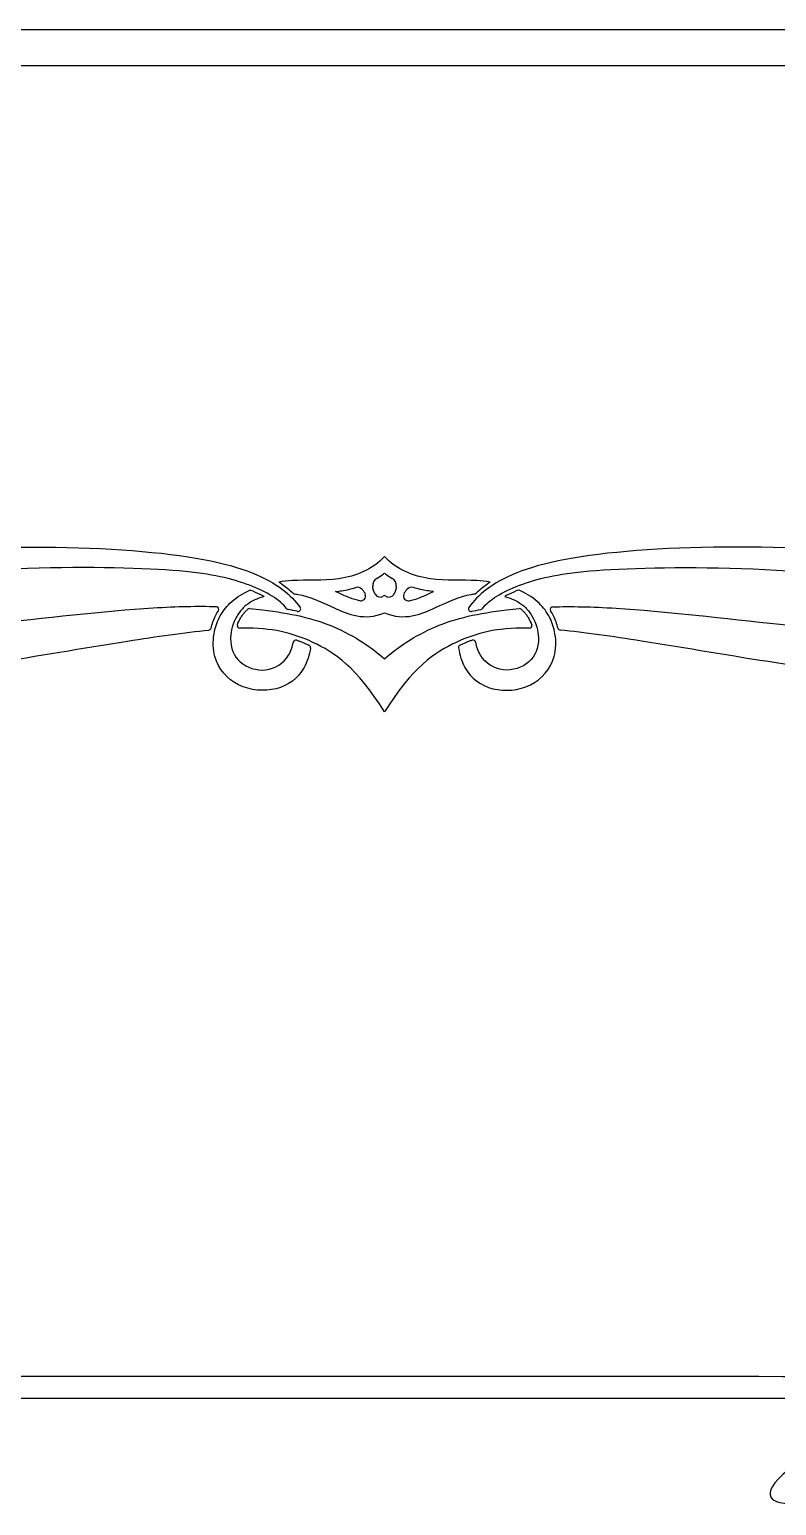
# Model space of a CAD drawing. Header units: millimetres. Extents: x -100 to 100, y -104 to 91.
# Drawn here: x -5.95 to 16.65, y -23.09 to 21.6 of the extents above; entities that cross this region are included whole.
import ezdxf

# ---------------------------------------------------------------- set-up
doc = ezdxf.new("R2010")
doc.units = ezdxf.units.MM
doc.header["$MEASUREMENT"] = 0
doc.layers.add('Layer 03', color=5, linetype='Continuous')

msp = doc.modelspace()

# ---------------------------------------------------------------- linework, layer by layer
at = {"layer": 'Layer 03'}
for centre, radius, start, end in [((4.692, 4.76), 0.255, 120.7814, 184.8267), ((4.897, 4.76), 0.255, 355.1733, 59.2186), ((3.983, 4.539), 0.175, 43.1978, 106.7437), ((4.073, 4.45), 0.148, 259.5285, 19.6968), ((4.667, 4.591), 0.176, 211.7041, 300.2967), ((4.923, 4.591), 0.176, 239.7033, 328.2959), ((5.516, 4.45), 0.148, 160.3032, 280.4715), ((5.607, 4.539), 0.175, 73.2563, 136.8022), ((-0.294, 4.044), 0.0775, 327.4321, 88.6089), ((0.707, 3.989), 0.0775, 84.9754, 131.1508), ((1.895, 4.115), 0.0775, 217.6154, 259.7417), ((2.181, 4.059), 0.0775, 257.8309, 35.2384), ((7.409, 4.059), 0.0775, 144.7616, 282.1691), ((7.695, 4.115), 0.0775, 280.2583, 322.3846), ((8.882, 3.989), 0.0775, 48.8492, 95.0246), ((9.884, 4.044), 0.0775, 91.3911, 212.5679), ((0.415, 3.55), 0.0775, 159.483, 271.2078), ((9.175, 3.55), 0.0775, 268.7922, 20.517), ((-0.53, 3.492), 0.0775, 275.3405, 345.8685), ((10.119, 3.492), 0.0775, 194.1315, 264.6595), ((2.112, 3.039), 0.0775, 70.5411, 169.9911), ((2.475, 2.893), 0.0775, 353.085, 65.7829), ((7.114, 2.893), 0.0775, 114.2171, 186.915), ((7.477, 3.039), 0.0775, 10.0089, 109.4589)]:
    msp.add_arc(centre, radius, start, end, dxfattribs=at)
for points, knots in [([(-28.033, 17.773), (-28.033, 17.985), (-28.048, 18.893), (-28.197, 19.492), (-28.881, 19.759), (-29.247, 20.349), (-28.929, 21.045), (-27.87, 21.604), (-25.016, 21.604), (-12.684, 21.604), (4.795, 21.604)], [6506.027497, 6506.027497, 6506.027497, 6506.027497, 6508.198848, 6517.432746, 6526.666645, 6535.900543, 6545.134442, 6554.36834, 6563.602239, 6572.836137, 6572.836137, 6572.836137, 6572.836137]), ([(4.795, 21.604), (22.274, 21.604), (34.606, 21.604), (37.459, 21.604), (38.519, 21.045), (38.836, 20.349), (38.471, 19.759), (37.787, 19.492), (37.637, 18.893), (37.623, 17.985), (37.622, 17.773)], [6572.836137, 6572.836137, 6572.836137, 6572.836137, 6582.070036, 6591.303934, 6600.537833, 6609.771731, 6619.00563, 6628.239528, 6637.473427, 6639.644778, 6639.644778, 6639.644778, 6639.644778]), ([(4.795, 20.507), (-13.553, 20.507), (-27.179, 20.507), (-27.767, 20.515), (-28.124, 20.412), (-28.089, 20.07), (-27.552, 19.991), (-26.98, 20.203), (-26.123, 20.031), (-25.806, 19.299), (-25.925, 18.101), (-27.054, 14.303), (-27.353, 11.685), (-26.415, 10.987), (-24.977, 10.972), (-19.58, 10.972), (-18.589, 10.862), (-17.724, 10.245), (-17.431, 9.395), (-17.77, 8.654), (-17.878, 8.726), (-17.715, 9.109), (-18.005, 9.662), (-18.737, 9.817), (-19.587, 9.817), (-25.262, 9.817), (-26.818, 9.8), (-27.473, 9.806), (-27.566, 9.808)], [6103.347842, 6103.347842, 6103.347842, 6103.347842, 6112.58174, 6121.815639, 6131.049537, 6140.283436, 6149.517334, 6158.751233, 6167.985132, 6177.21903, 6186.452929, 6195.686827, 6204.920726, 6214.154624, 6223.388523, 6232.622421, 6241.85632, 6251.090218, 6260.324117, 6269.558015, 6278.791914, 6288.025812, 6297.259711, 6306.493609, 6315.727508, 6324.961406, 6334.195305, 6335.796208, 6335.796208, 6335.796208, 6335.796208]), ([(37.155, 9.808), (37.062, 9.806), (36.408, 9.8), (34.852, 9.817), (29.176, 9.817), (28.327, 9.817), (27.594, 9.662), (27.305, 9.109), (27.467, 8.726), (27.359, 8.654), (27.02, 9.395), (27.313, 10.245), (28.179, 10.862), (29.17, 10.972), (34.567, 10.972), (36.004, 10.987), (36.943, 11.685), (36.644, 14.303), (35.515, 18.101), (35.395, 19.299), (35.713, 20.031), (36.569, 20.203), (37.142, 19.991), (37.678, 20.07), (37.713, 20.412), (37.356, 20.515), (36.769, 20.507), (23.142, 20.507), (4.795, 20.507)], [5870.899475, 5870.899475, 5870.899475, 5870.899475, 5872.500378, 5881.734277, 5890.968175, 5900.202074, 5909.435972, 5918.669871, 5927.90377, 5937.137668, 5946.371567, 5955.605465, 5964.839364, 5974.073262, 5983.307161, 5992.541059, 6001.774958, 6011.008856, 6020.242755, 6029.476654, 6038.710552, 6047.944451, 6057.178349, 6066.412248, 6075.646146, 6084.880045, 6094.113943, 6103.347842, 6103.347842, 6103.347842, 6103.347842]), ([(-0.292, 4.121), (-0.842, 4.135), (-2.696, 4.103), (-7.419, 3.549), (-11.57, 3.154), (-13.776, 3.768), (-14.722, 5.145), (-14.325, 7.467), (-13.21, 9.185), (-12.554, 10.128), (-12.431, 10.607), (-12.608, 10.99), (-13.347, 11.017), (-15.438, 9.937), (-18.656, 7.765), (-21.011, 5.891), (-21.873, 5.143)], [1970.648439, 1970.648439, 1970.648439, 1970.648439, 1975.645076, 1985.413166, 1995.181256, 2004.949346, 2014.717436, 2024.485527, 2034.253617, 2044.021707, 2053.789797, 2063.557887, 2073.325977, 2083.094067, 2092.862157, 2098.970606, 2098.970606, 2098.970606, 2098.970606]), ([(9.882, 4.121), (10.432, 4.135), (12.286, 4.103), (17.008, 3.549), (21.159, 3.154), (23.366, 3.768), (24.311, 5.145), (23.915, 7.467), (22.799, 9.185), (22.143, 10.128), (22.02, 10.607), (22.198, 10.99), (22.936, 11.017), (25.027, 9.937), (28.246, 7.765), (30.601, 5.891), (31.462, 5.143)], [1731.017934, 1731.017934, 1731.017934, 1731.017934, 1736.014572, 1745.782662, 1755.550753, 1765.318843, 1775.086933, 1784.855023, 1794.623113, 1804.391203, 1814.159293, 1823.927384, 1833.695474, 1843.463564, 1853.231654, 1859.340102, 1859.340102, 1859.340102, 1859.340102]), ([(-18.295, 7.344), (-17.943, 7.592), (-16.781, 8.363), (-15.169, 9.325), (-14.175, 9.762), (-13.814, 9.566), (-13.769, 8.903), (-14.748, 7.441), (-15.426, 5.428), (-15.089, 3.484), (-13.596, 2.407), (-10.798, 1.945), (-7.167, 2.367), (-3.365, 3.043), (-1.256, 3.346), (-0.523, 3.415)], [2149.231192, 2149.231192, 2149.231192, 2149.231192, 2153.159951, 2163.085173, 2173.010395, 2182.935617, 2192.860839, 2202.786061, 2212.711282, 2222.636504, 2232.561726, 2242.486948, 2252.41217, 2262.337392, 2268.945756, 2268.945756, 2268.945756, 2268.945756]), ([(27.884, 7.344), (27.533, 7.592), (26.37, 8.363), (24.759, 9.325), (23.765, 9.762), (23.403, 9.566), (23.358, 8.903), (24.337, 7.441), (25.015, 5.428), (24.679, 3.484), (23.185, 2.407), (20.387, 1.945), (16.757, 2.367), (12.955, 3.043), (10.846, 3.346), (10.112, 3.415)], [1909.600688, 1909.600688, 1909.600688, 1909.600688, 1913.529446, 1923.454668, 1933.37989, 1943.305112, 1953.230334, 1963.155556, 1973.080778, 1983.006, 1992.931222, 2002.856444, 2012.781666, 2022.706888, 2029.315252, 2029.315252, 2029.315252, 2029.315252]), ([(-14.221, 5.026), (-13.324, 5.241), (-10.479, 5.782), (-5.342, 6.05), (-0.166, 5.651), (1.565, 4.848), (2.111, 4.291), (2.244, 4.103)], [489.602451, 489.602451, 489.602451, 489.602451, 494.039387, 503.292717, 512.546046, 521.799376, 526.26198, 526.26198, 526.26198, 526.26198]), ([(23.811, 5.026), (22.914, 5.241), (20.068, 5.782), (14.931, 6.05), (9.755, 5.651), (8.024, 4.848), (7.478, 4.291), (7.345, 4.103)], [495.582166, 495.582166, 495.582166, 495.582166, 500.019102, 509.272432, 518.525762, 527.779092, 532.241696, 532.241696, 532.241696, 532.241696]), ([(4.795, 5.648), (4.452, 5.252), (3.371, 4.844), (2.338, 4.957), (1.732, 4.892), (1.599, 4.871)], [601.457432, 601.457432, 601.457432, 601.457432, 610.710761, 619.964091, 622.597552, 622.597552, 622.597552, 622.597552]), ([(7.99, 4.871), (7.857, 4.892), (7.251, 4.957), (6.218, 4.844), (5.137, 5.252), (4.795, 5.648)], [580.317312, 580.317312, 580.317312, 580.317312, 582.950772, 592.204102, 601.457432, 601.457432, 601.457432, 601.457432]), ([(1.833, 4.068), (1.782, 4.134), (1.484, 4.446), (0.396, 4.974), (-1.681, 5.314), (-7.445, 5.347), (-11.506, 4.8), (-13.548, 4.359), (-13.822, 4.296)], [449.268464, 449.268464, 449.268464, 449.268464, 451.505221, 459.946966, 468.388711, 476.830456, 485.272201, 486.595515, 486.595515, 486.595515, 486.595515]), ([(4.561, 4.979), (4.617, 5.013), (4.696, 5.064), (4.772, 5.121), (4.795, 5.138)], [-67.3068645, -67.3068645, -67.3068645, -67.3068645, -66.6766643, -66.395224, -66.395224, -66.395224, -66.395224]), ([(4.795, 5.138), (4.818, 5.121), (4.893, 5.064), (4.972, 5.013), (5.028, 4.979)], [-66.395224, -66.395224, -66.395224, -66.395224, -66.1137838, -65.4835835, -65.4835835, -65.4835835, -65.4835835]), ([(7.756, 4.068), (7.807, 4.134), (8.105, 4.446), (9.193, 4.974), (11.27, 5.314), (17.034, 5.347), (21.096, 4.8), (23.137, 4.359), (23.411, 4.296)], [455.24818, 455.24818, 455.24818, 455.24818, 457.484937, 465.926682, 474.368427, 482.810172, 491.251917, 492.575231, 492.575231, 492.575231, 492.575231]), ([(0.119, 4.23), (0.27, 4.375), (0.474, 4.511), (0.711, 4.618), (0.737, 4.63)], [703.113538, 703.113538, 703.113538, 703.113538, 708.045584, 708.656913, 708.656913, 708.656913, 708.656913]), ([(0.737, 4.63), (0.835, 4.591), (0.977, 4.53), (1.115, 4.46), (1.158, 4.437)], [708.656913, 708.656913, 708.656913, 708.656913, 709.671794, 710.152067, 710.152067, 710.152067, 710.152067]), ([(1.599, 4.871), (1.636, 4.847), (1.727, 4.785), (1.88, 4.669), (1.991, 4.571), (2.051, 4.514)], [622.597552, 622.597552, 622.597552, 622.597552, 623.024036, 623.663439, 624.456629, 624.456629, 624.456629, 624.456629]), ([(2.051, 4.514), (2.092, 4.51), (2.491, 4.456), (3.182, 4.122), (4.193, 3.681), (4.795, 3.939)], [624.456629, 624.456629, 624.456629, 624.456629, 625.438126, 633.879871, 642.321616, 642.321616, 642.321616, 642.321616]), ([(3.315, 4.582), (3.377, 4.589), (3.581, 4.617), (3.787, 4.663), (3.928, 4.706), (3.932, 4.707)], [147.084194, 147.084194, 147.084194, 147.084194, 147.694481, 149.079069, 149.120799, 149.120799, 149.120799, 149.120799]), ([(4.046, 4.305), (4.024, 4.309), (3.946, 4.326), (3.814, 4.366), (3.65, 4.43), (3.483, 4.505), (3.371, 4.556), (3.315, 4.582)], [144.55211, 144.55211, 144.55211, 144.55211, 144.778316, 145.31643, 145.887102, 146.486171, 147.084194, 147.084194, 147.084194, 147.084194]), ([(4.795, 3.939), (5.397, 3.681), (6.408, 4.122), (7.098, 4.456), (7.497, 4.51), (7.539, 4.514)], [642.321616, 642.321616, 642.321616, 642.321616, 650.763361, 659.205105, 660.186603, 660.186603, 660.186603, 660.186603]), ([(5.543, 4.305), (5.566, 4.309), (5.643, 4.326), (5.775, 4.366), (5.94, 4.43), (6.106, 4.505), (6.219, 4.556), (6.275, 4.582)], [144.55211, 144.55211, 144.55211, 144.55211, 144.778316, 145.31643, 145.887102, 146.486171, 147.084194, 147.084194, 147.084194, 147.084194]), ([(6.275, 4.582), (6.212, 4.589), (6.008, 4.617), (5.802, 4.663), (5.661, 4.706), (5.657, 4.707)], [140.239821, 140.239821, 140.239821, 140.239821, 140.850108, 142.234696, 142.276427, 142.276427, 142.276427, 142.276427]), ([(7.539, 4.514), (7.598, 4.571), (7.71, 4.669), (7.863, 4.785), (7.954, 4.847), (7.99, 4.871)], [660.186603, 660.186603, 660.186603, 660.186603, 660.979792, 661.619196, 662.04568, 662.04568, 662.04568, 662.04568]), ([(8.852, 4.63), (8.755, 4.591), (8.613, 4.53), (8.475, 4.46), (8.431, 4.437)], [708.656913, 708.656913, 708.656913, 708.656913, 709.671794, 710.152067, 710.152067, 710.152067, 710.152067]), ([(9.471, 4.23), (9.32, 4.375), (9.116, 4.511), (8.879, 4.618), (8.852, 4.63)], [703.113538, 703.113538, 703.113538, 703.113538, 708.045584, 708.656913, 708.656913, 708.656913, 708.656913]), ([(-0.363, 3.305), (-0.334, 3.475), (-0.221, 3.826), (-0.014, 4.103), (0.119, 4.23)], [694.884095, 694.884095, 694.884095, 694.884095, 698.792254, 703.113538, 703.113538, 703.113538, 703.113538]), ([(0.644, 4.196), (0.558, 4.132), (0.328, 3.905), (0.187, 3.565), (0.151, 3.34)], [613.571968, 613.571968, 613.571968, 613.571968, 616.838993, 623.529079, 623.529079, 623.529079, 623.529079]), ([(0.342, 3.578), (0.366, 3.643), (0.412, 3.742), (0.49, 3.865), (0.559, 3.952), (0.616, 4.011), (0.649, 4.041), (0.656, 4.047)], [544.155389, 544.155389, 544.155389, 544.155389, 544.83332, 545.206706, 545.56199, 545.907323, 545.996421, 545.996421, 545.996421, 545.996421]), ([(1.158, 4.437), (1.149, 4.434), (0.949, 4.377), (0.779, 4.298), (0.644, 4.196)], [608.138405, 608.138405, 608.138405, 608.138405, 608.397248, 613.571968, 613.571968, 613.571968, 613.571968]), ([(0.714, 4.066), (0.847, 4.054), (1.85, 3.952), (3.317, 3.629), (4.44, 2.871), (4.795, 2.541)], [546.1979, 546.1979, 546.1979, 546.1979, 547.641471, 557.409561, 567.177651, 567.177651, 567.177651, 567.177651]), ([(2.165, 3.983), (2.162, 3.984), (2.068, 4.004), (1.973, 4.022), (1.881, 4.039)], [526.8615329, 526.8615329, 526.8615329, 526.8615329, 526.8902788, 527.7945057, 527.7945057, 527.7945057, 527.7945057]), ([(4.795, 2.541), (5.149, 2.871), (6.273, 3.629), (7.739, 3.952), (8.742, 4.054), (8.876, 4.066)], [567.177651, 567.177651, 567.177651, 567.177651, 576.945741, 586.713832, 588.157402, 588.157402, 588.157402, 588.157402]), ([(7.425, 3.983), (7.428, 3.984), (7.522, 4.004), (7.617, 4.022), (7.708, 4.039)], [532.8412487, 532.8412487, 532.8412487, 532.8412487, 532.8699945, 533.7742214, 533.7742214, 533.7742214, 533.7742214]), ([(8.431, 4.437), (8.441, 4.434), (8.641, 4.377), (8.81, 4.298), (8.946, 4.196)], [608.138405, 608.138405, 608.138405, 608.138405, 608.397248, 613.571968, 613.571968, 613.571968, 613.571968]), ([(8.933, 4.047), (8.94, 4.041), (8.974, 4.011), (9.031, 3.952), (9.099, 3.865), (9.177, 3.742), (9.223, 3.643), (9.248, 3.578)], [588.358881, 588.358881, 588.358881, 588.358881, 588.447979, 588.793312, 589.148596, 589.521982, 590.199913, 590.199913, 590.199913, 590.199913]), ([(8.946, 4.196), (9.032, 4.132), (9.262, 3.905), (9.403, 3.565), (9.438, 3.34)], [613.571968, 613.571968, 613.571968, 613.571968, 616.838993, 623.529079, 623.529079, 623.529079, 623.529079]), ([(9.953, 3.305), (9.924, 3.475), (9.811, 3.826), (9.603, 4.103), (9.471, 4.23)], [694.884095, 694.884095, 694.884095, 694.884095, 698.792254, 703.113538, 703.113538, 703.113538, 703.113538]), ([(2.552, 2.883), (2.525, 2.665), (2.336, 2.066), (1.58, 1.515), (0.302, 1.622), (-0.386, 2.412), (-0.403, 3.071), (-0.363, 3.305)], [656.86526, 656.86526, 656.86526, 656.86526, 661.778934, 671.032264, 680.285594, 689.538924, 694.884095, 694.884095, 694.884095, 694.884095]), ([(0.151, 3.34), (0.142, 3.28), (0.112, 2.937), (0.33, 2.377), (1.219, 2.08), (1.869, 2.498), (2.011, 2.91), (2.036, 3.052)], [623.529079, 623.529079, 623.529079, 623.529079, 625.280738, 633.722483, 642.164228, 650.605973, 654.830822, 654.830822, 654.830822, 654.830822]), ([(4.795, 0.938), (3.954, 2.298), (2.581, 3.195), (1.387, 3.489), (0.441, 3.474), (0.416, 3.473)], [523.548601, 523.548601, 523.548601, 523.548601, 533.473823, 543.399044, 543.667898, 543.667898, 543.667898, 543.667898]), ([(9.173, 3.473), (9.148, 3.474), (8.203, 3.489), (7.009, 3.195), (5.636, 2.298), (4.795, 0.938)], [503.429304, 503.429304, 503.429304, 503.429304, 503.698157, 513.623379, 523.548601, 523.548601, 523.548601, 523.548601]), ([(7.038, 2.883), (7.064, 2.665), (7.254, 2.066), (8.009, 1.515), (9.287, 1.622), (9.976, 2.412), (9.993, 3.071), (9.953, 3.305)], [656.86526, 656.86526, 656.86526, 656.86526, 661.778934, 671.032264, 680.285594, 689.538924, 694.884095, 694.884095, 694.884095, 694.884095]), ([(9.438, 3.34), (9.447, 3.28), (9.477, 2.937), (9.259, 2.377), (8.37, 2.08), (7.721, 2.498), (7.579, 2.91), (7.554, 3.052)], [623.529079, 623.529079, 623.529079, 623.529079, 625.280738, 633.722483, 642.164229, 650.605974, 654.830822, 654.830822, 654.830822, 654.830822]), ([(2.138, 3.112), (2.169, 3.101), (2.293, 3.056), (2.416, 3.004), (2.507, 2.963)], [655.264754, 655.264754, 655.264754, 655.264754, 655.578985, 656.548055, 656.548055, 656.548055, 656.548055]), ([(7.451, 3.112), (7.421, 3.101), (7.296, 3.056), (7.174, 3.004), (7.083, 2.963)], [655.264754, 655.264754, 655.264754, 655.264754, 655.578985, 656.548055, 656.548055, 656.548055, 656.548055]), ([(-25.159, 1.774), (-25.611, 1.207), (-26.936, -0.644), (-28.785, -4.164), (-29.583, -7.247), (-29.707, -10.83), (-28.67, -14.481), (-26.543, -17.946), (-24.278, -20.128), (-21.749, -21.823), (-18.318, -22.934), (-14.686, -23.088), (-11.811, -23.094), (-7.638, -23.094), (-6.769, -22.989), (-6.889, -22.3), (-9.233, -20.765), (-10.072, -20.255), (-9.952, -19.836), (-9.294, -19.847), (-3.593, -19.847), (4.795, -19.847)], [4611.661025, 4611.661025, 4611.661025, 4611.661025, 4616.10722, 4625.87531, 4635.6434, 4645.411489, 4655.179579, 4664.947669, 4674.715759, 4684.483849, 4694.251939, 4704.020029, 4713.788118, 4723.556208, 4733.324298, 4743.092388, 4752.860478, 4762.628568, 4772.396657, 4782.164747, 4791.932837, 4791.932837, 4791.932837, 4791.932837]), ([(4.795, -19.847), (13.182, -19.847), (18.883, -19.847), (19.541, -19.836), (19.661, -20.255), (18.822, -20.765), (16.478, -22.3), (16.359, -22.989), (17.228, -23.094), (21.4, -23.094), (24.275, -23.088), (27.907, -22.934), (31.338, -21.823), (33.868, -20.128), (36.133, -17.946), (38.259, -14.481), (39.297, -10.83), (39.173, -7.247), (38.374, -4.164), (36.526, -0.644), (35.201, 1.207), (34.749, 1.774)], [4791.932837, 4791.932837, 4791.932837, 4791.932837, 4801.700927, 4811.469017, 4821.237107, 4831.005197, 4840.773286, 4850.541376, 4860.309466, 4870.077556, 4879.845646, 4889.613736, 4899.381825, 4909.149915, 4918.918005, 4928.686095, 4938.454185, 4948.222275, 4957.990365, 4967.758454, 4972.204649, 4972.204649, 4972.204649, 4972.204649]), ([(4.795, -19.184), (-11.838, -19.184), (-12.617, -19.227), (-12.612, -19.687), (-12.154, -20.06), (-9.531, -21.466), (-8.895, -21.88), (-8.947, -22.335), (-9.582, -22.587), (-11.643, -22.684), (-16.055, -22.611), (-20.17, -21.823), (-23.374, -20.053), (-25.964, -17.361), (-27.585, -14.613), (-28.515, -12.208), (-28.697, -10.669), (-28.712, -10.515)], [5173.837419, 5173.837419, 5173.837419, 5173.837419, 5183.762641, 5193.687862, 5203.613084, 5213.538306, 5223.463527, 5233.388749, 5243.313971, 5253.239193, 5263.164414, 5273.089636, 5283.014858, 5292.940079, 5302.865301, 5312.790523, 5313.876666, 5313.876666, 5313.876666, 5313.876666]), ([(38.302, -10.515), (38.287, -10.669), (38.104, -12.208), (37.175, -14.613), (35.553, -17.361), (32.964, -20.053), (29.759, -21.823), (25.645, -22.611), (21.233, -22.684), (19.171, -22.587), (18.536, -22.335), (18.484, -21.88), (19.121, -21.466), (21.743, -20.06), (22.202, -19.687), (22.207, -19.227), (21.427, -19.184), (4.795, -19.184)], [5033.798172, 5033.798172, 5033.798172, 5033.798172, 5034.884315, 5044.809536, 5054.734758, 5064.65998, 5074.585202, 5084.510423, 5094.435645, 5104.360867, 5114.286089, 5124.21131, 5134.136532, 5144.061754, 5153.986975, 5163.912197, 5173.837419, 5173.837419, 5173.837419, 5173.837419])]:
    msp.add_open_spline(points, degree=3, knots=knots, dxfattribs=at)
for points, degree in [([(4.111, 4.659), (4.161, 4.606), (4.193, 4.554), (4.212, 4.5)], 3), ([(4.517, 4.499), (4.449, 4.611), (4.438, 4.739)], 2), ([(5.152, 4.739), (5.141, 4.611), (5.072, 4.499)], 2), ([(5.479, 4.659), (5.428, 4.606), (5.396, 4.554), (5.377, 4.5)], 3), ([(4.795, 4.463), (4.782, 4.455), (4.769, 4.447), (4.755, 4.44)], 3), ([(4.834, 4.44), (4.821, 4.447), (4.808, 4.455), (4.795, 4.463)], 3), ([(-0.455, 3.473), (-0.422, 3.603), (-0.375, 3.73), (-0.317, 3.847)], 3), ([(-0.317, 3.847), (-0.29, 3.901), (-0.261, 3.952), (-0.229, 4.002)], 3), ([(9.906, 3.847), (9.879, 3.901), (9.85, 3.952), (9.818, 4.002)], 3), ([(10.044, 3.473), (10.011, 3.603), (9.965, 3.73), (9.906, 3.847)], 3)]:
    msp.add_open_spline(points, degree=degree, dxfattribs=at)

doc.saveas('drawing.dxf')
